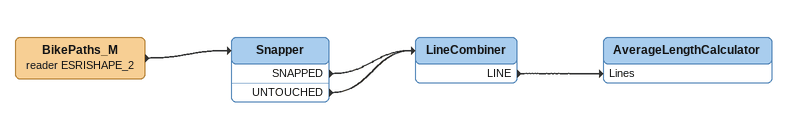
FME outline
BikePaths_M (reader ESRISHAPE_2)
    -> Snapper
Snapper
    SNAPPED -> LineCombiner
    UNTOUCHED -> LineCombiner
LineCombiner
    LINE -> AverageLengthCalculator [Lines]
AverageLengthCalculator
